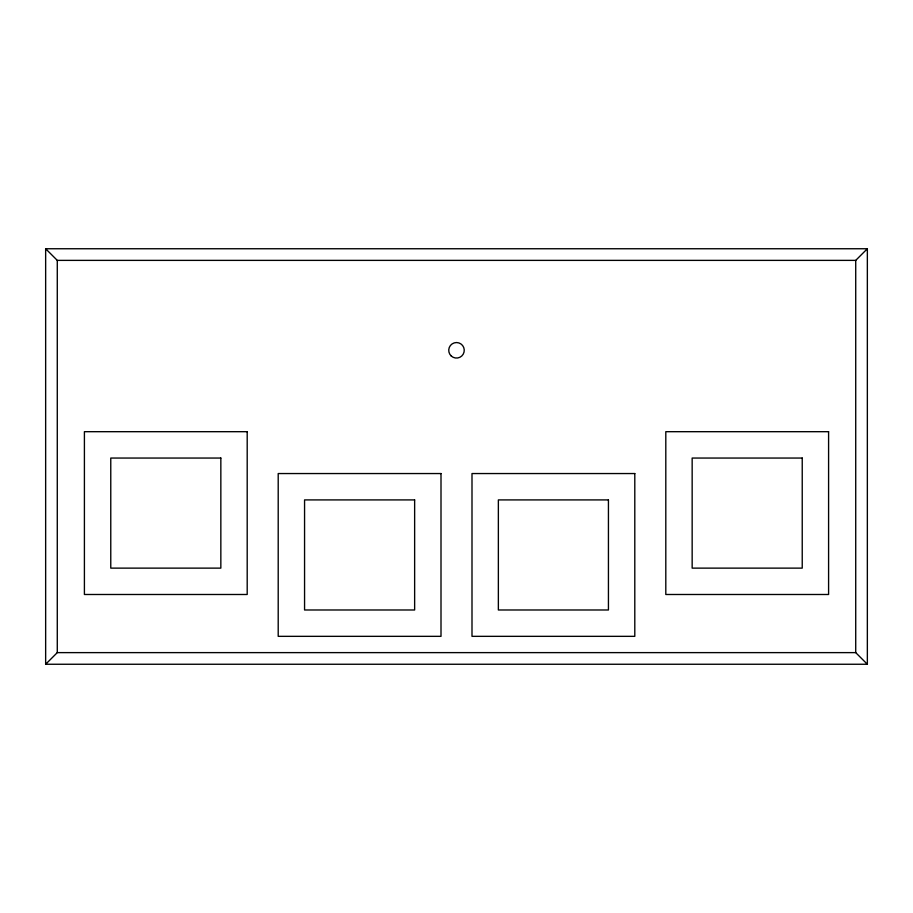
<?xml version="1.0" encoding="UTF-8"?>
<svg xmlns="http://www.w3.org/2000/svg" width="913" height="913" viewBox="0 0 913 913"><rect width="100%" height="100%" fill="white"/><g stroke="black" fill="none" stroke-linecap="round" stroke-linejoin="round"><path stroke-width="1.37" d="M45.65 664.253L57.279 652.624L855.721 652.624L867.35 664.253L867.35 248.747L45.65 248.747L45.65 664.253L867.35 664.253M45.65 248.747L57.279 260.376L855.721 260.376L867.35 248.747M855.721 260.376L855.721 652.624M57.279 260.376L57.279 652.624M247.195 431.689L84.407 431.689L84.407 594.489L247.195 594.489L247.195 431.689M828.593 431.689L665.805 431.689L665.805 594.489L828.593 594.489L828.593 431.689M220.843 458.052L110.77 458.052L110.77 568.126L220.843 568.126L220.843 458.052M802.23 458.052L692.157 458.052L692.157 568.126L802.23 568.126L802.23 458.052M441.002 473.55L278.203 473.55L278.203 636.338L441.002 636.338L441.002 473.55M634.797 473.55L471.998 473.55L471.998 636.338L634.797 636.338L634.797 473.55M414.639 499.913L304.565 499.913L304.565 609.987L414.639 609.987L414.639 499.913M608.435 499.913L498.361 499.913L498.361 609.987L608.435 609.987L608.435 499.913M451.216 355.979A7.749 7.749 0 0 0 464.055 352.041A7.749 7.749 0 0 0 454.229 342.889A7.749 7.749 0 0 0 451.216 355.979"/></g></svg>
